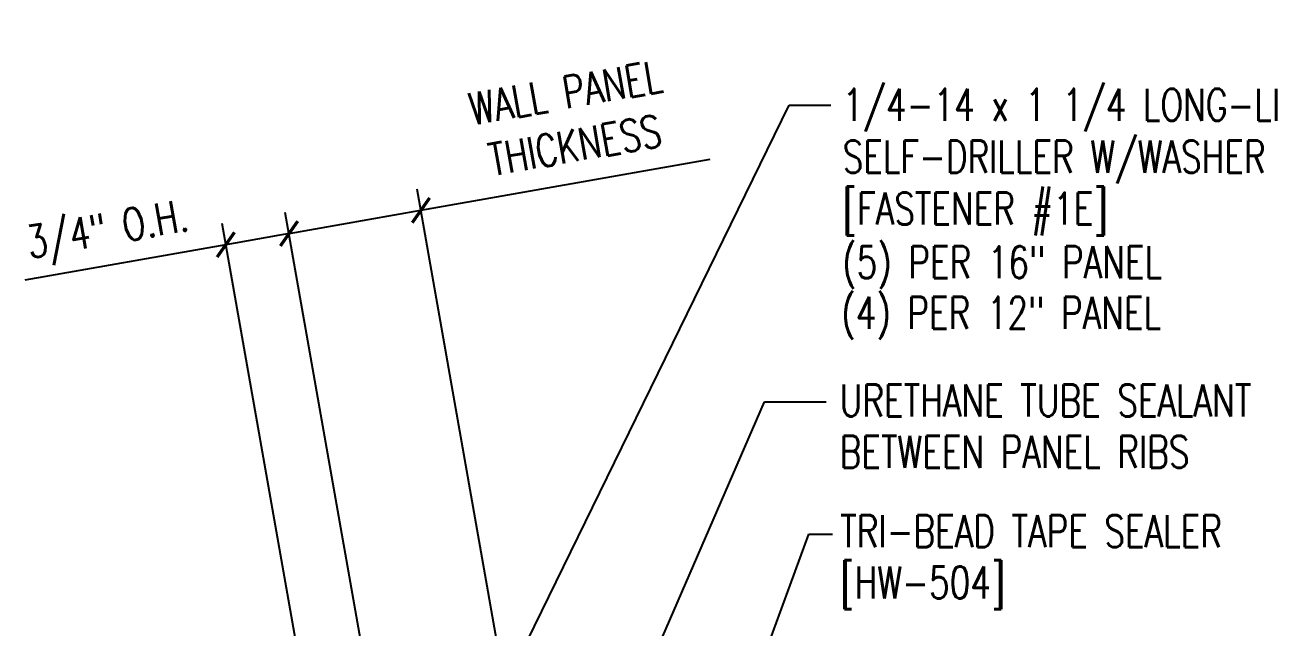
# Model space of a CAD drawing. Header units: inches. Extents: x -6.8 to 32.7, y 6.3 to 55.1.
# Drawn here: x 10.12 to 24.67, y 29.36 to 36.4 of the extents above; entities that cross this region are included whole.
import ezdxf

# ---------------------------------------------------------------- set-up
doc = ezdxf.new("R2010")
doc.units = ezdxf.units.IN
doc.header["$MEASUREMENT"] = 0
for name, color, linetype in [('DIM', 2, 'Continuous'), ('FASTENER', 9, 'Continuous'), ('TEXT', 2, 'Continuous')]:
    doc.layers.add(name, color=color, linetype=linetype)
doc.styles.add('TEXT', font='SIMPLEX', dxfattribs={"width": 0.75, "height": 6})
doc.styles.add('TEXT1', font='ROMANS.shx', dxfattribs={"width": 0.75, "height": 0.375})
doc.dimstyles.new('DETAIL', dxfattribs={"dimscale": 4, "dimtxt": 0.375, "dimasz": 0.0625, "dimexe": 0.0625, "dimexo": 0.125, "dimgap": 0.0625, "dimtad": 1, "dimdec": 4, "dimzin": 3, "dimdsep": 46, "dimlunit": 4, "dimtxsty": 'TEXT1', "dimblk": 'ARCHTICK', "dimcen": 0.0625, "dimclrd": 7, "dimclre": 7, "dimclrt": 2, "dimadec": 0, "dimazin": 0, "dimtfac": 0.59375, "dimtdec": 4, "dimtmove": 0, "dimatfit": 3, "dimfxl": 0, "dimfrac": 2, "dimtolj": 1, "dimtzin": 3, "dimarcsym": 0})
doc.dimstyles.new('DETAIL$7', dxfattribs={"dimscale": 4, "dimtxt": 6, "dimasz": 0.125, "dimexe": 0.0625, "dimexo": 0.125, "dimgap": 0.0625, "dimtad": 1, "dimdec": 5, "dimzin": 3, "dimdsep": 46, "dimlunit": 4, "dimtxsty": 'TEXT', "dimblk": 'ARCHTICK', "dimcen": 0.0625, "dimclrd": 7, "dimclre": 7, "dimclrt": 2, "dimadec": 0, "dimazin": 0, "dimtfac": 0.666667, "dimtdec": 5, "dimtmove": 0, "dimatfit": 3, "dimfxl": 0, "dimfrac": 2, "dimtolj": 1, "dimtzin": 3, "dimarcsym": 0})

# ---------------------------------------------------------------- blocks, each defined once
blk = doc.blocks.new('_ArchTick')
at = {"color": 0, "linetype": 'ByBlock', "const_width": 0.15}
blk.add_lwpolyline([(-0.5, -0.5), (0.5, 0.5)], dxfattribs=at)
blk = doc.blocks.new('*D10')
at = {"layer": 'DEFPOINTS', "color": 0}
for p in [(14.746, 34.231), (16.122, 26.428), (14.581, 26.153)]:
    blk.add_point(p, dxfattribs=at)
at = {"layer": 'DIM', "color": 7, "lineweight": -2}
for p, q in [((14.746, 34.231), (18.127, 34.827)), ((16.035, 26.92), (14.702, 34.477)), ((14.494, 26.646), (13.161, 34.205)), ((13.205, 33.959), (14.746, 34.231))]:
    blk.add_line(p, q, dxfattribs=at)
at = {"layer": 'DIM', "color": 7, "lineweight": -2, "xscale": 0.25, "yscale": 0.25, "zscale": 0.25}
for p, rotation in [((14.746, 34.231), 9.99999999999995), ((13.205, 33.959), 189.9999999999999)]:
    blk.add_blockref('_ArchTick', p, dxfattribs=dict(at, rotation=rotation))
at = {"layer": 'DIM', "color": 2, "insert": (16.491, 35.3), "char_height": 0.375, "attachment_point": 5, "rotation": 10, "style": 'TEXT1'}
blk.add_mtext('\\A1;WALL PANEL\\PTHICKNESS', dxfattribs=at)
blk = doc.blocks.new('dsc-HW-504')
at = {"layer": 'TEXT', "style": 'TEXT1', "width": 0.75}
for s, p in [('TRI-BEAD TAPE SEALER', (0, 0)), ('[HW-504]', (0, -0.6))]:
    blk.add_text(s, height=0.375, dxfattribs=at).set_placement(p)
at = {"layer": 'TEXT', "style": 'TEXT1', "flags": 1}
for tag, p in [('COLOR', (0, -1.2)), ('CALC', (0, -1.2)), ('OPT1', (0, -1.2)), ('OPT2', (0, -1.2)), ('OPT3', (0, -1.2)), ('GAGE', (0, -1.2)), ('SHPLN', (0, -1.2)), ('PART', (0, -1.2)), ('DESCRIPTION', (0, -1.2)), ('MULTIPLE', (0, -1.2)), ('SPARE1', (0, -1.8)), ('SPARE2', (0, -1.8)), ('SPARE3', (0, -1.8)), ('SPARE4', (0, -1.8)), ('SPARE5', (0, -1.8)), ('SPARE6', (0, -1.8)), ('SPARE7', (0, -1.8)), ('SPARE8', (0, -1.8)), ('SPARE9', (0, -1.8)), ('SPARE10', (0, -1.8))]:
    blk.add_attdef(tag, p, '', height=0.375, dxfattribs=at)
blk = doc.blocks.new('FD-F1e')
at = {"layer": 'TEXT', "style": 'TEXT1', "width": 0.75}
for s, p in [('1/4-14 x 1 1/4 LONG-LIFE', (0.0047, -0.0408)), ('SELF-DRILLER W/WASHER', (0.0047, -0.1926)), ('[FASTENER #1E]', (0.0047, -0.3444))]:
    blk.add_text(s, height=0.09375, dxfattribs=at).set_placement(p)
blk.add_attdef('(QUANTITY)', (0.9263, -0.3444), '', height=0.0938, dxfattribs=at)
at = {"layer": 'TEXT', "style": 'TEXT1', "flags": 1}
for tag, p in [('Description', (0.0245, -0.5337)), ('Multiple', (0.0245, -0.5337)), ('Color', (0.0245, -0.5337)), ('Calc', (0.0245, -0.5337)), ('Opt1', (0.0245, -0.5337)), ('Opt2', (0.0245, -0.5337)), ('Opt3', (0.0245, -0.5337)), ('Part', (0.0245, -0.5337)), ('Spare1', (0.0245, -0.7212)), ('Spare2', (0.0245, -0.7212)), ('Spare3', (0.0245, -0.7212)), ('Spare4', (0.0245, -0.7212)), ('Spare5', (0.0245, -0.7212)), ('Spare6', (0.0245, -0.7212)), ('Spare7', (0.0245, -0.7212)), ('Spare8', (0.0245, -0.7212)), ('Spare9', (0.0245, -0.7212)), ('Spare10', (0.0245, -0.7212))]:
    blk.add_attdef(tag, p, '', height=0.0938, dxfattribs=at)

msp = doc.modelspace()

# ---------------------------------------------------------------- linework, layer by layer
at = {"color": 7}
for p, q in [((14.49418, 26.6455), (13.16124, 34.20498)), ((13.75558, 26.51527), (12.42264, 34.07474)), ((13.20466, 33.95877), (12.46605, 33.82854)), ((12.46605, 33.82854), (10.11896, 33.41468))]:
    msp.add_line(p, q, dxfattribs=at)
at = {"layer": 'FASTENER'}
msp.add_line((19.27768, 30.44372), (19.55514, 30.44372), dxfattribs=at)

# ---------------------------------------------------------------- block references
at = {"color": 7, "xscale": 0.25, "yscale": 0.25, "zscale": 0.25}
for p, rotation in [((13.20466, 33.95877), 9.999999999999886), ((12.46605, 33.82854), 189.9999999999999)]:
    msp.add_blockref('_ArchTick', p, dxfattribs=dict(at, rotation=rotation))
at = {"layer": 'TEXT', "xscale": 4, "yscale": 4, "zscale": 4}
msp.add_blockref('FD-F1e', (19.65477, 35.44063), dxfattribs=at)
at = {"layer": 'TEXT'}
msp.add_blockref('dsc-HW-504', (19.64526, 30.29223), dxfattribs=at)

# ---------------------------------------------------------------- texts
at = {"color": 2, "insert": (11.09177, 33.95641), "char_height": 0.375, "attachment_point": 5, "rotation": 10, "style": 'TEXT1'}
msp.add_mtext('\\A1;3/4" O.H.', dxfattribs=at)
at = {"layer": 'TEXT', "style": 'TEXT1', "width": 0.75}
for s, p in [('(5) PER 16" PANEL', (19.66882, 33.43647)), ('(4) PER 12" PANEL', (19.65765, 32.84477)), ('URETHANE TUBE SEALANT', (19.63895, 31.81975)), ('BETWEEN PANEL RIBS', (19.63895, 31.21975))]:
    msp.add_text(s, height=0.375, dxfattribs=at).set_placement(p)

# ---------------------------------------------------------------- dimensions: what is measured, and where the dimension line sits
at = {"layer": 'DIM'}
dim = msp.add_linear_dim(base=(14.7457, 34.2305), p1=(14.58106, 26.15311), p2=(16.12153, 26.42776), angle=10, text='WALL PANEL\\PTHICKNESS', dimstyle='DETAIL', dxfattribs=at)
dim.commit()
dim.dimension.update_dxf_attribs({"geometry": '*D10', "text_midpoint": (16.62079, 34.56113), "dimtype": 160})

# ---------------------------------------------------------------- leaders
at = {"layer": 'FASTENER'}
for points in [[(15.46424, 28.12694), (19.04827, 35.46188), (19.53574, 35.46188)], [(16.36525, 26.47121), (18.76154, 31.99117), (19.47841, 31.99117)], [(16.24275, 24.38755), (17.35647, 25.18506), (19.27768, 30.44372)]]:
    msp.add_leader(points, dimstyle='DETAIL$7', dxfattribs=at)

doc.saveas('drawing.dxf')
